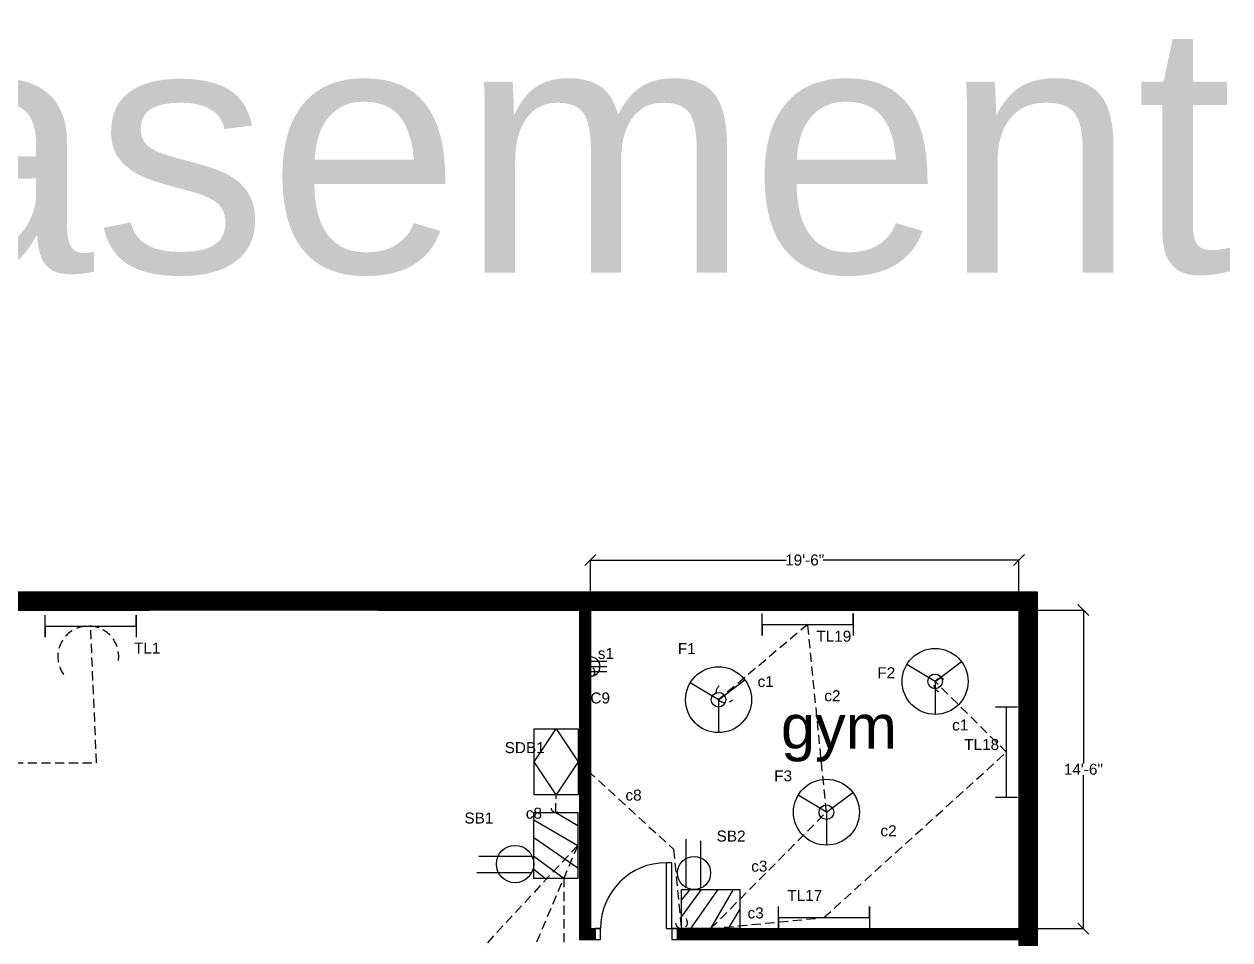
# Model space of a CAD drawing. Header units: inches. Extents: x 79 to 11386, y 236 to 3106.
# Drawn here: x 488 to 1146, y 792 to 1292 of the extents above; entities that cross this region are included whole.
import ezdxf

# ---------------------------------------------------------------- set-up
doc = ezdxf.new("R2010")
doc.units = ezdxf.units.IN
doc.header["$LTSCALE"] = 20
doc.header["$MEASUREMENT"] = 0
doc.linetypes.add('HIDDEN', pattern=[0.375, 0.25, -0.125])
for name, color, linetype in [('appliances', 180, 'Continuous'), ('Conduit', 100, 'HIDDEN'), ('conduit_SDB', 82, 'HIDDEN'), ('dimension', 11, 'Continuous'), ('door_window', 30, 'Continuous'), ('hatch', 8, 'Continuous'), ('Text layer', 200, 'HIDDEN')]:
    doc.layers.add(name, color=color, linetype=linetype)
doc.styles.get("Standard").update_dxf_attribs({"font": 'arial.ttf', "height": 6})
doc.dimstyles.get("Standard").update_dxf_attribs({"dimtxt": 6, "dimasz": 6, "dimexe": 0.18, "dimexo": 0.0625, "dimgap": 0.09, "dimtad": 0, "dimtih": 1, "dimtoh": 1, "dimdec": 4, "dimzin": 0, "dimdsep": 46, "dimlunit": 4, "dimtxsty": 'Standard', "dimblk": 'OBLIQUE', "dimcen": 0.09, "dimadec": 0, "dimazin": 0, "dimtfac": 1, "dimtdec": 4, "dimtofl": 0, "dimtmove": 0, "dimatfit": 3, "dimfxl": 1, "dimtolj": 1, "dimtzin": 0, "dimarcsym": 0})
pattern_1 = [(45, (-315.12189, 18.09633), (-0.088388348, 0.088388348), [])]

# ---------------------------------------------------------------- blocks, each defined once
blk = doc.blocks.new('door_small')
at = {"layer": 'door_window'}
for p, q in [((39, 6), (39, 42)), ((42, 42), (39, 42)), ((42, 6), (42, 42)), ((3, 6), (0, 6)), ((0, 6), (0, 0)), ((0, 0), (3, 0)), ((3, 0), (3, 6)), ((39, 6), (42, 6)), ((42, 6), (42, 0)), ((45, 6), (42, 6)), ((42, 0), (45, 0)), ((45, 0), (45, 6))]:
    blk.add_line(p, q, dxfattribs=at)
blk.add_arc((39, 6), 36, 90, 180, dxfattribs=at)
blk = doc.blocks.new('_Oblique')
at = {"color": 0, "linetype": 'ByBlock', "lineweight": -2}
blk.add_line((-0.5, -0.5), (0.5, 0.5), dxfattribs=at)
blk = doc.blocks.new('*D106')
at = {"layer": 'Defpoints', "color": 0, "transparency": 16777216}
for p in [(796.76, 999.26), (796.76, 971.95), (1030.76, 971.95)]:
    blk.add_point(p, dxfattribs=at)
at = {"layer": 'dimension', "color": 0, "lineweight": -2, "transparency": 16777216}
for p, q in [((796.76, 972.01), (796.76, 999.44)), ((796.76, 999.26), (903.65, 999.26)), ((1030.76, 999.26), (923.87, 999.26)), ((1030.76, 972.01), (1030.76, 999.44))]:
    blk.add_line(p, q, dxfattribs=at)
at = {"layer": 'dimension', "color": 0, "lineweight": -2, "transparency": 16777216, "xscale": 6, "yscale": 6, "zscale": 6, "rotation": 180}
blk.add_blockref('_Oblique', (796.76, 999.26), dxfattribs=at)
at = {"layer": 'dimension', "color": 0, "lineweight": -2, "transparency": 16777216, "xscale": 6, "yscale": 6, "zscale": 6}
blk.add_blockref('_Oblique', (1030.76, 999.26), dxfattribs=at)
at = {"layer": 'dimension', "color": 0, "transparency": 16777216, "insert": (913.76, 999.26), "char_height": 6, "attachment_point": 5}
blk.add_mtext('\\A1;19\'-6"', dxfattribs=at)
blk = doc.blocks.new('*D107')
at = {"layer": 'Defpoints', "color": 0, "transparency": 16777216}
for p in [(1030.76, 971.95), (1030.76, 797.95), (1065.94, 797.95)]:
    blk.add_point(p, dxfattribs=at)
at = {"layer": 'dimension', "color": 0, "lineweight": -2, "transparency": 16777216}
for p, q in [((1030.82, 971.95), (1066.12, 971.95)), ((1065.94, 971.95), (1065.94, 888.1)), ((1065.94, 797.95), (1065.94, 881.8)), ((1030.82, 797.95), (1066.12, 797.95))]:
    blk.add_line(p, q, dxfattribs=at)
at = {"layer": 'dimension', "color": 0, "lineweight": -2, "transparency": 16777216, "xscale": 6, "yscale": 6, "zscale": 6}
for p, rotation in [((1065.94, 971.95), 90), ((1065.94, 797.95), 270)]:
    blk.add_blockref('_Oblique', p, dxfattribs=dict(at, rotation=rotation))
at = {"layer": 'dimension', "color": 0, "transparency": 16777216, "insert": (1065.94, 884.95), "char_height": 6, "attachment_point": 5}
blk.add_mtext('\\A1;14\'-6"', dxfattribs=at)

msp = doc.modelspace()

# ---------------------------------------------------------------- hatches: boundary and pattern name
at = {"layer": 'hatch'}
h = msp.add_hatch(dxfattribs=at)
h.set_pattern_fill('ANSI31', color=256)
h.set_pattern_definition(pattern_1)
h.paths.add_polyline_path([(1040.76086, 981.95127), (680.76086, 981.95127), (561.96086, 981.95127), (555.96086, 981.95127), (445.96086, 981.95127), (445.96086, 971.95127), (555.96086, 971.95127), (680.76086, 971.95127), (790.76086, 971.95127), (790.76086, 791.95127), (799.30669, 791.95127), (799.30669, 797.95127), (796.76086, 797.95127), (796.76086, 971.95127), (1030.76086, 971.95127), (1030.76086, 318.63127), (205.96086, 318.63127), (205.96086, 915.95127), (205.96086, 921.95127), (205.96086, 971.95127), (325.96086, 971.95127), (325.96086, 981.95127), (195.96086, 981.95127), (195.96086, 308.63127), (1040.76086, 308.63127)])
h = msp.add_hatch(dxfattribs=at)
h.set_pattern_fill('ANSI31', color=256)
h.set_pattern_definition(pattern_1)
h.paths.add_polyline_path([(1030.76086, 797.95127), (844.30669, 797.95127), (844.30669, 791.95127), (1030.76086, 791.95127)])

# ---------------------------------------------------------------- linework, layer by layer
for p, q in [((445.96086, 981.95127), (555.96086, 981.95127)), ((561.96086, 981.95127), (680.76086, 981.95127)), ((680.76086, 981.95127), (1040.76086, 981.95127)), ((1040.76086, 981.95127), (1040.76086, 308.63127)), ((445.96086, 971.95127), (555.96086, 971.95127)), ((680.76086, 971.95127), (555.96086, 971.95127)), ((680.76086, 971.95127), (790.76086, 971.95127)), ((790.76086, 971.95127), (790.76086, 791.95127)), ((796.76086, 971.95127), (1030.76086, 971.95127)), ((796.76086, 971.95127), (796.76086, 797.95127)), ((1030.76086, 971.95127), (1030.76086, 318.63127)), ((796.76086, 797.95127), (802.30669, 797.95127)), ((838.30669, 797.95127), (1030.76086, 797.95127)), ((790.76086, 791.95127), (802.30669, 791.95127)), ((841.30669, 791.95127), (1030.76086, 791.95127))]:
    msp.add_line(p, q)
at = {"layer": 'appliances'}
for p, q in [((498.97007, 957.13986), (498.97007, 969.13986)), ((548.66253, 963.13986), (548.66253, 969.13986)), ((548.66253, 969.13986), (548.66253, 957.13986)), ((890.61055, 958.1232), (890.61055, 970.1232)), ((940.30301, 964.1232), (940.30301, 970.1232)), ((940.30301, 970.1232), (940.30301, 958.1232)), ((498.97007, 963.13986), (548.66253, 963.13986)), ((498.97007, 963.13986), (498.97007, 957.13986)), ((890.61055, 964.1232), (940.30301, 964.1232)), ((890.61055, 964.1232), (890.61055, 958.1232)), ((796.76086, 943.95352), (805.71264, 943.95352)), ((984.98531, 932.9655), (969.54981, 942.22538)), ((984.98531, 932.9655), (999.36754, 943.78916)), ((796.76086, 941.05342), (805.71264, 941.05342)), ((796.76086, 938.37073), (805.71264, 938.37073)), ((866.72985, 922.97776), (851.29434, 932.23763)), ((866.72985, 922.97776), (881.11208, 933.80141)), ((984.98531, 932.9655), (984.97818, 914.96551)), ((984.98531, 932.9655), (984.98531, 932.9655)), ((866.72985, 922.97776), (866.72271, 904.97776)), ((866.72985, 922.97776), (866.72985, 922.97776)), ((1017.97743, 919.15934), (1029.97743, 919.15934)), ((1023.97743, 869.46688), (1023.97743, 919.15934)), ((766.02295, 871.05996), (766.02295, 907.05996)), ((766.02295, 907.05996), (790.02295, 907.05996)), ((766.02295, 889.05996), (778.02295, 907.05996)), ((778.02295, 907.05996), (790.02295, 889.05996)), ((790.02295, 907.05996), (790.02295, 871.05996)), ((778.02295, 871.05996), (766.02295, 889.05996)), ((790.02295, 889.05996), (778.02295, 871.05996)), ((790.02295, 871.05996), (766.02295, 871.05996)), ((925.61214, 861.52544), (910.17663, 870.78532)), ((925.61214, 861.52544), (939.99437, 872.3491)), ((1029.97743, 869.46688), (1017.97743, 869.46688)), ((765.81021, 825.39086), (765.81021, 861.39086)), ((765.81021, 861.39086), (789.81021, 861.39086)), ((765.81021, 857.31395), (789.81021, 843.39086)), ((777.81021, 861.39086), (789.81021, 854.20845)), ((789.81021, 861.39086), (789.81021, 825.39086)), ((925.61214, 861.52544), (925.605, 843.52545)), ((925.61214, 861.52544), (925.61214, 861.52544)), ((765.81021, 847.71514), (789.81021, 831.05841)), ((849.11907, 820.31849), (849.11907, 846.79891)), ((857.05556, 820.05065), (857.05556, 845.93768)), ((764.92322, 837.35321), (735.77082, 837.35321)), ((765.81021, 837.55172), (782.35897, 825.39086)), ((765.81021, 830.49377), (772.20354, 825.39086)), ((764.6216, 828.41561), (734.80096, 828.41561)), ((789.81021, 825.39086), (765.81021, 825.39086)), ((846.43312, 819.26302), (878.40074, 819.26302)), ((846.43312, 797.95127), (846.43312, 819.26302)), ((850.96445, 819.26302), (846.43312, 813.58581)), ((857.23184, 819.26302), (846.43312, 804.56789)), ((866.25685, 819.26302), (851.46584, 797.95127)), ((874.78049, 819.26302), (862.41693, 797.95127)), ((878.40074, 819.26302), (878.40074, 797.95127)), ((899.46675, 797.95127), (899.46675, 809.95127)), ((949.15921, 803.95127), (949.15921, 809.95127)), ((949.15921, 809.95127), (949.15921, 797.95127)), ((878.40074, 808.60715), (872.02284, 797.95127)), ((899.46675, 803.95127), (949.15921, 803.95127)), ((899.46675, 803.95127), (899.46675, 797.95127)), ((878.40074, 797.95127), (846.43312, 797.95127))]:
    msp.add_line(p, q, dxfattribs=at)
for centre, radius in [((984.98531, 932.9655), 18), ((866.72985, 922.97776), 18), ((984.98531, 932.9655), 4), ((866.72985, 922.97776), 4), ((925.61214, 861.52544), 18), ((925.61214, 861.52544), 4), ((755.61288, 833.19353), 10.19733), ((853.36181, 828.31814), 9.05512)]:
    msp.add_circle(centre, radius, dxfattribs=at)
msp.add_arc((796.76086, 941.05342), 5.28441, 270, 90, dxfattribs=at)
at = {"layer": 'conduit_SDB'}
for p, q in [((527.06365, 888.56859), (523.8163, 963.13986)), ((915.45678, 964.1232), (866.72985, 922.97776)), ((925.61214, 861.52544), (915.45678, 964.1232)), ((796.76086, 941.05342), (790.02295, 889.05996)), ((1023.97743, 894.31311), (984.98531, 932.9655)), ((790.02295, 889.05996), (842.2045, 841.26973)), ((924.31298, 803.95127), (1023.97743, 894.31311)), ((211.96086, 888.56859), (527.06365, 888.56859)), ((777.81021, 861.39086), (778.02295, 871.05996)), ((862.41693, 797.95127), (925.61214, 861.52544)), ((789.81021, 843.39086), (628.28357, 669.44247)), ((789.81021, 843.39086), (686.76086, 601.41882)), ((842.2045, 841.26973), (846.43312, 797.95127)), ((782.19561, 825.5109), (782.19561, 749.56219)), ((862.41693, 797.95127), (924.31298, 803.95127))]:
    msp.add_line(p, q, dxfattribs=at)
for centre, radius, start, end in [((522.54436, 946.56821), 16.6204, 352.3906043, 217.22717542), ((796.20349, 938.12081), 2.9851, 314.70334241, 182.08225552), ((870.59563, 926.6193), 5.31085, 131.70647802, 316.71089698), ((988.00344, 930.91857), 3.64678, 62.11765869, 253.85092329), ((777.86633, 864.0406), 2.65034, 187.7216994, 339.02972243), ((846.5407, 801.19256), 3.24307, 183.76111474, 54.28807533)]:
    msp.add_arc(centre, radius, start, end, dxfattribs=at)
at = {"layer": 'door_window', "color": 7}
for p, q in [((555.96086, 981.95127), (561.96086, 981.95127)), ((561.96086, 981.95127), (561.96086, 981.95127)), ((674.76086, 971.95127), (674.76086, 971.95127))]:
    msp.add_line(p, q, dxfattribs=at)

# ---------------------------------------------------------------- block references
at = {"layer": 'door_window'}
msp.add_blockref('door_small', (799.30669, 791.95127), dxfattribs=at)

# ---------------------------------------------------------------- texts
at = {"insert": (293.88528, 1291.97779), "char_height": 135.704761, "attachment_point": 1}
msp.add_mtext_dynamic_manual_height_columns('Basement', width=36666.9260328, gutter_width=678.52381, heights=[0], dxfattribs=at)
at = {"layer": 'appliances', "char_height": 6, "attachment_point": 1}
for s, width, insert in [('TL19', 18.5004917, (920.09532, 960.65104)), ('TL1', 20.7599185, (547.52281, 954.15803)), ('s1', 9.8929588, (800.8007, 951.24378)), ('F1', 19.514309, (844.53563, 953.90579)), ('F2', 15.0564043, (953.42362, 940.71697)), ('SDB1', 40.1241698, (749.89878, 899.79863)), ('TL18', 17.0694758, (1000.86108, 901.52483)), ('F3', 20.7903105, (897.10407, 884.39508)), ('SB1^I', 30.1801081, (727.94635, 861.34705)), ('SB2', 12.7666926, (865.65698, 851.49618)), ('TL17', 22.384394, (904.26159, 819.03475))]:
    msp.add_mtext_dynamic_manual_height_columns(s, width=width, gutter_width=30, heights=[0], dxfattribs=dict(at, insert=insert))
at = {"layer": 'Conduit', "insert": (796.76086, 926.91932), "char_height": 6, "attachment_point": 1}
msp.add_mtext_dynamic_manual_height_columns('C9', width=10.4652573, gutter_width=30, heights=[0], dxfattribs=at)
at = {"layer": 'conduit_SDB', "char_height": 6, "attachment_point": 1}
for s, width, insert in [('c1', 10.320975, (888.05343, 935.91738)), ('c2', 21.2661939, (924.48797, 928.15549)), ('c1', 10.320975, (994.283, 912.1666)), ('c8', 15.0915288, (815.88206, 873.86906)), ('c8', 42.7191112, (761.46212, 863.97814)), ('c2', 21.2661939, (955.12311, 854.38894)), ('c3', 17.0967442, (884.55659, 835.05896)), ('c3', 17.0967442, (882.55377, 809.49149))]:
    msp.add_mtext_dynamic_manual_height_columns(s, width=width, gutter_width=30, heights=[0], dxfattribs=dict(at, insert=insert))
at = {"layer": 'Text layer', "insert": (900.80002, 920.26142), "char_height": 24, "attachment_point": 1}
msp.add_mtext_dynamic_manual_height_columns('gym', width=63.4487804, gutter_width=30, heights=[0], dxfattribs=at)

# ---------------------------------------------------------------- dimensions: what is measured, and where the dimension line sits
at = {"layer": 'dimension'}
dim = msp.add_linear_dim(base=(796.76086, 999.26155), p1=(1030.76086, 971.95127), p2=(796.76086, 971.95127), dimstyle='Standard', dxfattribs=at)
dim.commit()
dim.dimension.update_dxf_attribs({"geometry": '*D106', "text_midpoint": (913.76086, 999.26155)})
dim = msp.add_linear_dim(base=(1065.94019, 797.95127), p1=(1030.76086, 971.95127), p2=(1030.76086, 797.95127), angle=90, dimstyle='Standard', dxfattribs=at)
dim.commit()
dim.dimension.update_dxf_attribs({"geometry": '*D107', "text_midpoint": (1065.94019, 884.95127)})

doc.saveas('drawing.dxf')
